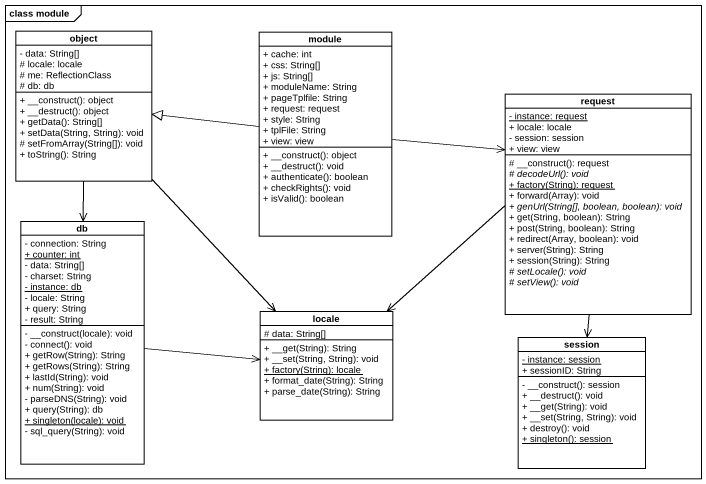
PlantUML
@startuml
mainframe class module
hide circle
hide empty members
skinparam classAttributeIconSize 0
class "object" as object_ {
  - data: String[]
  # locale: locale
  # me: ReflectionClass
  # db: db
  + __construct(): object
  + __destruct(): object
  + getData(): String[]
  + setData(String, String): void
  # setFromArray(String[]): void
  + toString(): String
}
class module {
  + cache: int
  + css: String[]
  + js: String[]
  + moduleName: String
  + pageTplfile: String
  + request: request
  + style: String
  + tplFile: String
  + view: view
  + __construct(): object
  + __destruct(): void
  + authenticate(): boolean
  + checkRights(): void
  + isValid(): boolean
}
class request {
  {static} - instance: request
  + locale: locale
  - session: session
  + view: view
  # __construct(): request
  {abstract} # decodeUrl(): void
  {static} + factory(String): request
  + forward(Array): void
  {abstract} + genUrl(String[], boolean, boolean): void
  + get(String, boolean): String
  + post(String, boolean): String
  + redirect(Array, boolean): void
  + server(String): String
  + session(String): String
  {abstract} # setLocale(): void
  {abstract} # setView(): void
}
class db {
  - connection: String
  {static} + counter: int
  - data: String[]
  - charset: String
  {static} - instance: db
  - locale: String
  + query: String
  - result: String
  - __construct(locale): void
  - connect(): void
  + getRow(String): String
  + getRows(String): String
  + lastId(String): void
  + num(String): void
  - parseDNS(String): void
  + query(String): db
  {static} + singleton(locale): void
  - sql_query(String): void
}
class locale {
  # data: String[]
  + __get(String): String
  + __set(String, String): void
  {static} + factory(String): locale
  + format_date(String): String
  + parse_date(String): String
}
class session {
  {static} - instance: session
  + sessionID: String
  - __construct(): session
  + __destruct(): void
  + __get(String): void
  + __set(String, String): void
  + destroy(): void
  {static} + singleton(): session
}
object_ --> db
object_ --> locale
module -left-|> object_
module -right-> request
request -left-> locale
request --> session
db -right-> locale
@enduml
